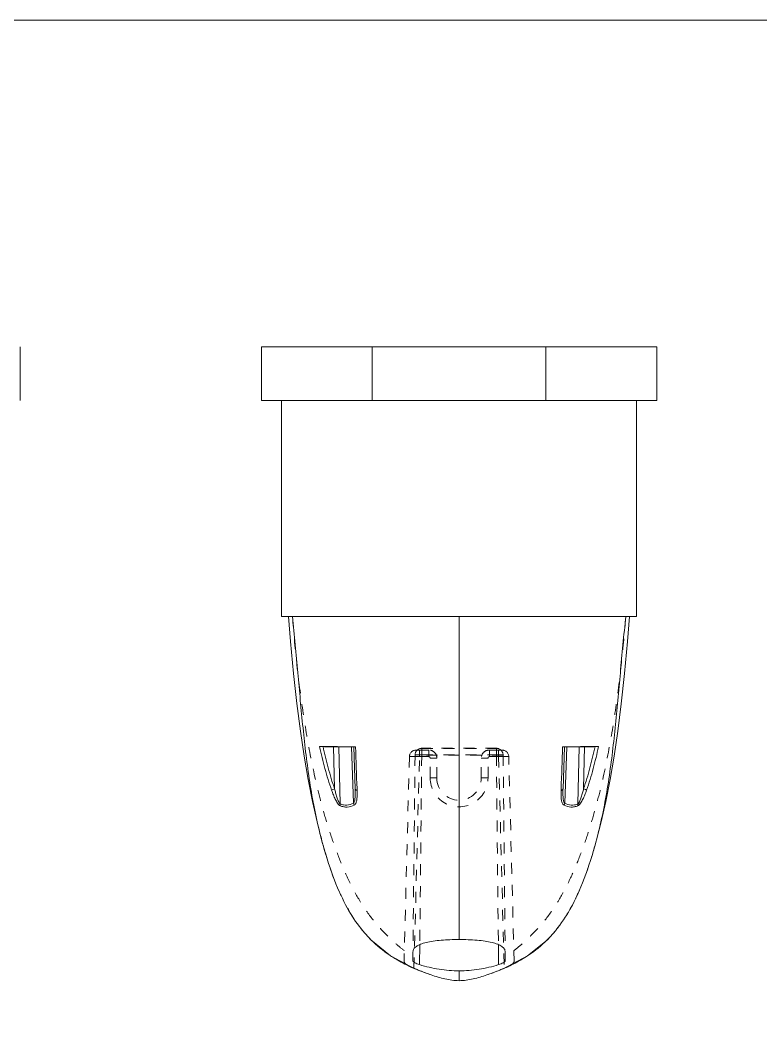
# Model space of a CAD drawing. Header units: millimetres. Extents: x 4 to 4769, y -754 to 1427.
# Drawn here: x 2357 to 2467.5, y 196.2 to 346.8 of the extents above; entities that cross this region are included whole.
import ezdxf

# ---------------------------------------------------------------- set-up
doc = ezdxf.new("R2010")
doc.units = ezdxf.units.MM
doc.header["$LTSCALE"] = 16.334999
doc.linetypes.add('HIDDEN', pattern=[0.2, 0.1, -0.1])
doc.layers.get('0').update_dxf_attribs({"lineweight": 18})
doc.layers.add('DEFAULT_2', color=8, linetype='HIDDEN', lineweight=18)

msp = doc.modelspace()

# ---------------------------------------------------------------- linework, layer by layer
at = {"color": 7, "linetype": 'Continuous'}
for p, q in [((2357.017, 290.002), (2357.017, 298.002)), ((2393.017, 290.002), (2393.017, 298.002)), ((2393.017, 298.002), (2452.016, 298.002)), ((2409.555, 298.002), (2409.555, 290.002)), ((2435.478, 298.002), (2435.478, 290.002)), ((2452.017, 290.002), (2452.017, 298.002)), ((2393.018, 290.002), (2452.016, 290.002)), ((2396.017, 290.002), (2396.017, 257.722)), ((2449.017, 290.002), (2449.017, 257.722)), ((2449.017, 257.722), (2396.017, 257.722)), ((2422.517, 257.722), (2422.517, 209.529)), ((2403.621, 238.305), (2403.775, 238.304)), ((2403.775, 238.304), (2404.571, 238.3)), ((2403.784, 238.314), (2403.934, 232.025)), ((2404.571, 238.3), (2404.716, 238.3)), ((2404.579, 238.312), (2404.783, 229.761)), ((2406.441, 238.292), (2406.778, 238.291)), ((2406.456, 238.303), (2406.75, 229.871)), ((2406.778, 238.291), (2407.071, 238.29)), ((2407.007, 232.042), (2406.789, 238.293)), ((2438.255, 238.291), (2437.963, 238.29)), ((2438.027, 232.042), (2438.245, 238.293)), ((2438.593, 238.292), (2438.255, 238.291)), ((2438.578, 238.303), (2438.284, 229.871)), ((2440.455, 238.312), (2440.251, 229.761)), ((2440.463, 238.3), (2440.318, 238.3)), ((2441.259, 238.304), (2440.463, 238.3)), ((2441.25, 238.314), (2441.099, 232.025)), ((2441.413, 238.305), (2441.259, 238.304)), ((2407.297, 231.76), (2407.286, 232.05)), ((2437.737, 231.76), (2437.747, 232.05)), ((2402.259, 223.481), (2402.281, 223.403)), ((2442.773, 223.476), (2442.752, 223.399)), ((2407.849, 211.194), (2408.1, 210.88)), ((2408.049, 210.942), (2408.1, 210.88)), ((2436.935, 210.881), (2437.005, 210.968)), ((2416.652, 208.768), (2416.621, 205.772)), ((2428.382, 208.768), (2428.413, 205.772)), ((2415.636, 207.687), (2415.622, 206.322)), ((2429.398, 207.687), (2429.412, 206.322)), ((2422.517, 204.839), (2422.517, 203.378))]:
    msp.add_line(p, q, dxfattribs=at)
msp.add_lwpolyline([(2245.323, 346.766), (2652.177, 346.766), (2652.177, 45.618), (2245.323, 45.618)], close=True)
for points in [[(2397.076, 257.722), (2397.379, 254.01), (2397.819, 249.234), (2398.307, 244.733), (2398.832, 240.619), (2399.386, 236.901), (2399.99, 233.395), (2400.64, 230.118), (2401.318, 227.114), (2402.008, 224.4), (2402.281, 223.407)], [(2442.752, 223.403), (2443.026, 224.399), (2443.715, 227.113), (2444.394, 230.117), (2445.043, 233.394), (2445.648, 236.9), (2446.201, 240.619), (2446.726, 244.732), (2447.215, 249.234), (2447.655, 254.011), (2447.958, 257.722)], [(2402.28, 223.407), (2402.405, 222.967), (2402.614, 222.255), (2402.825, 221.563), (2403.038, 220.891), (2403.254, 220.238), (2403.473, 219.604), (2403.695, 218.989), (2403.92, 218.392), (2404.148, 217.813), (2404.38, 217.252), (2404.615, 216.709), (2404.854, 216.184), (2405.095, 215.677), (2405.338, 215.188), (2405.583, 214.717), (2405.83, 214.263), (2406.078, 213.826), (2406.328, 213.405), (2406.579, 213.001), (2406.83, 212.613), (2407.083, 212.238), (2407.338, 211.876), (2407.593, 211.528), (2407.849, 211.194)], [(2437.005, 210.968), (2437.276, 211.311), (2437.548, 211.672), (2437.82, 212.05), (2438.091, 212.443), (2438.36, 212.853), (2438.629, 213.279), (2438.897, 213.725), (2439.163, 214.19), (2439.428, 214.674), (2439.69, 215.177), (2439.95, 215.699), (2440.207, 216.243), (2440.461, 216.806), (2440.711, 217.39), (2440.958, 217.994), (2441.2, 218.618), (2441.439, 219.263), (2441.674, 219.929), (2441.906, 220.617), (2442.135, 221.327), (2442.361, 222.059), (2442.585, 222.814), (2442.751, 223.399)], [(2408.103, 210.883), (2409.343, 209.497), (2412.305, 207.069), (2415.913, 205.156)], [(2429.12, 205.156), (2432.731, 207.07), (2435.693, 209.499), (2436.932, 210.884)]]:
    msp.add_lwpolyline(points, dxfattribs=at)
for centre, radius, start, end in [((4897.7, 321.177), 2492.008, 181.906078, 182.049648), ((-52.666, 321.177), 2492.008, 357.950352, 358.093922), ((2472.903, 243.121), 73.324, 194.1725, 194.3475), ((2469.367, 242.205), 69.671, 194.33854, 195.58977), ((2375.683, 242.2), 69.654, 344.40627, 345.66246), ((2372.138, 243.118), 73.316, 345.65343, 345.8276), ((2422.889, 222.917), 19.069, 219.14311, 220.50471), ((2422.144, 222.918), 19.07, 319.49462, 320.86225), ((2422.587, 222.66), 18.672, 220.50491, 223.21427), ((2422.426, 222.509), 18.451, 223.21626, 225.1138), ((2422.503, 222.594), 18.566, 225.13159, 236.14621), ((2422.531, 222.594), 18.566, 303.85996, 314.87519), ((2422.607, 222.509), 18.452, 314.89294, 316.78166), ((2422.447, 222.66), 18.672, 316.78367, 319.4944), ((2423.017, 223.314), 19.451, 236.06843, 237.08228), ((2422.017, 223.314), 19.45, 302.92304, 303.93768), ((2426.299, 229.898), 26.812, 245.62955, 246.58751), ((2427.32, 232.258), 29.383, 246.59018, 247.64544), ((2417.714, 232.258), 29.383, 292.35461, 293.40956), ((2418.734, 229.898), 26.812, 293.41222, 294.37048)]:
    msp.add_arc(centre, radius, start, end, dxfattribs=at)
for points, knots in [([(2397.634, 257.722), (2397.936, 254.936), (2398.454, 249.396), (2399.181, 241.15), (2399.979, 234.376), (2400.901, 229.067), (2401.485, 226.458), (2401.811, 225.168)], [0, 0, 0, 0, 8.4092106, 16.6906987, 24.8372038, 28.8603808, 32.8529486, 32.8529486, 32.8529486, 32.8529486]), ([(2447.399, 257.722), (2447.097, 254.936), (2446.58, 249.396), (2445.852, 241.149), (2445.054, 234.376), (2444.133, 229.066), (2443.549, 226.458), (2443.223, 225.167)], [0, 0, 0, 0, 8.4094105, 16.6910885, 24.8377468, 28.8609796, 32.8535876, 32.8535876, 32.8535876, 32.8535876]), ([(2401.692, 238.318), (2401.763, 238.318), (2402.067, 238.315), (2402.372, 238.313), (2402.605, 238.312)], [0, 0, 0, 0, 0.21270294, 0.91239446, 0.91239446, 0.91239446, 0.91239446]), ([(2401.692, 238.318), (2401.944, 237.219), (2402.473, 235.029), (2403.118, 232.868), (2403.493, 231.808)], [0, 0, 0, 0, 3.3840677, 6.75836, 6.75836, 6.75836, 6.75836]), ([(2402.211, 238.317), (2402.453, 237.255), (2402.961, 235.139), (2403.577, 233.051), (2403.934, 232.025)], [0, 0, 0, 0, 3.2673024, 6.5267739, 6.5267739, 6.5267739, 6.5267739]), ([(2402.605, 238.312), (2402.685, 238.311), (2403.023, 238.309), (2403.362, 238.307), (2403.621, 238.305)], [0, 0, 0, 0, 0.2397671, 1.0163588, 1.0163588, 1.0163588, 1.0163588]), ([(2404.716, 238.3), (2404.851, 238.299), (2405.426, 238.296), (2406.001, 238.294), (2406.441, 238.292)], [0, 0, 0, 0, 0.4057605, 1.725457, 1.725457, 1.725457, 1.725457]), ([(2440.318, 238.3), (2440.183, 238.299), (2439.608, 238.296), (2439.032, 238.294), (2438.593, 238.292)], [0, 0, 0, 0, 0.4057605, 1.725457, 1.725457, 1.725457, 1.725457]), ([(2442.823, 238.317), (2442.581, 237.255), (2442.073, 235.139), (2441.457, 233.051), (2441.099, 232.025)], [0, 0, 0, 0, 3.2673024, 6.5267739, 6.5267739, 6.5267739, 6.5267739]), ([(2442.429, 238.312), (2442.349, 238.311), (2442.01, 238.309), (2441.671, 238.307), (2441.413, 238.305)], [0, 0, 0, 0, 0.2397671, 1.0163588, 1.0163588, 1.0163588, 1.0163588]), ([(2443.341, 238.318), (2443.09, 237.219), (2442.561, 235.029), (2441.916, 232.868), (2441.541, 231.808)], [0, 0, 0, 0, 3.3840677, 6.75836, 6.75836, 6.75836, 6.75836]), ([(2443.341, 238.318), (2443.27, 238.318), (2442.966, 238.315), (2442.662, 238.313), (2442.429, 238.312)], [0, 0, 0, 0, 0.21270294, 0.91239446, 0.91239446, 0.91239446, 0.91239446]), ([(2403.493, 231.808), (2403.549, 231.846), (2403.695, 231.922), (2403.845, 231.988), (2403.934, 232.025)], [0, 0, 0, 0, 0.20270541, 0.4922468, 0.4922468, 0.4922468, 0.4922468]), ([(2403.934, 232.025), (2403.984, 231.817), (2404.088, 231.406), (2404.236, 230.897), (2404.372, 230.5), (2404.484, 230.216), (2404.591, 229.993), (2404.692, 229.843), (2404.75, 229.781), (2404.783, 229.761)], [0, 0, 0, 0, 0.6393822, 1.2748113, 1.5890427, 1.8977126, 2.1925542, 2.3270807, 2.4412025, 2.4412025, 2.4412025, 2.4412025]), ([(2406.75, 229.871), (2406.809, 229.915), (2406.885, 230.066), (2406.945, 230.307), (2406.984, 230.578), (2407.013, 230.958), (2407.023, 231.448), (2407.014, 231.843), (2407.007, 232.042)], [0, 0, 0, 0, 0.2197339, 0.4773817, 0.7526951, 1.0376932, 1.6240819, 2.2233794, 2.2233794, 2.2233794, 2.2233794]), ([(2407.297, 231.76), (2407.255, 231.777), (2407.18, 231.813), (2407.066, 231.893), (2407.009, 231.984), (2407.007, 232.042)], [0, 0, 0, 0, 0.13572867, 0.25014603, 0.42476056, 0.42476056, 0.42476056, 0.42476056]), ([(2437.737, 231.76), (2437.779, 231.777), (2437.854, 231.813), (2437.968, 231.893), (2438.025, 231.984), (2438.027, 232.042)], [0, 0, 0, 0, 0.13572867, 0.25014603, 0.42476056, 0.42476056, 0.42476056, 0.42476056]), ([(2438.284, 229.871), (2438.225, 229.915), (2438.149, 230.066), (2438.089, 230.307), (2438.05, 230.578), (2438.02, 230.958), (2438.011, 231.448), (2438.02, 231.843), (2438.027, 232.042)], [0, 0, 0, 0, 0.2197339, 0.4773817, 0.7526951, 1.0376932, 1.6240819, 2.2233794, 2.2233794, 2.2233794, 2.2233794]), ([(2441.099, 232.025), (2441.05, 231.817), (2440.946, 231.406), (2440.797, 230.897), (2440.662, 230.5), (2440.549, 230.216), (2440.442, 229.993), (2440.342, 229.843), (2440.283, 229.781), (2440.251, 229.761)], [0, 0, 0, 0, 0.6393822, 1.2748113, 1.5890427, 1.8977126, 2.1925542, 2.3270807, 2.4412025, 2.4412025, 2.4412025, 2.4412025]), ([(2441.541, 231.808), (2441.485, 231.846), (2441.339, 231.922), (2441.189, 231.988), (2441.099, 232.025)], [0, 0, 0, 0, 0.20270541, 0.4922468, 0.4922468, 0.4922468, 0.4922468]), ([(2403.493, 231.808), (2403.574, 231.578), (2403.744, 231.126), (2403.986, 230.576), (2404.205, 230.162), (2404.38, 229.88), (2404.565, 229.645), (2404.712, 229.519), (2404.79, 229.486)], [0, 0, 0, 0, 0.7312283, 1.450514, 1.8004045, 2.1364968, 2.4453095, 2.6998215, 2.6998215, 2.6998215, 2.6998215]), ([(2406.852, 229.557), (2406.992, 229.622), (2407.129, 229.867), (2407.217, 230.194), (2407.282, 230.59), (2407.311, 231.114), (2407.305, 231.542), (2407.297, 231.76)], [0, 0, 0, 0, 0.4649856, 0.7422266, 1.0380175, 1.6656631, 2.3240161, 2.3240161, 2.3240161, 2.3240161]), ([(2438.181, 229.557), (2438.041, 229.622), (2437.905, 229.867), (2437.816, 230.194), (2437.752, 230.59), (2437.723, 231.114), (2437.729, 231.542), (2437.737, 231.76)], [0, 0, 0, 0, 0.4649856, 0.7422266, 1.0380175, 1.6656631, 2.3240161, 2.3240161, 2.3240161, 2.3240161]), ([(2441.541, 231.808), (2441.459, 231.578), (2441.289, 231.126), (2441.047, 230.576), (2440.829, 230.162), (2440.653, 229.88), (2440.469, 229.645), (2440.322, 229.519), (2440.244, 229.486)], [0, 0, 0, 0, 0.7312283, 1.450514, 1.8004045, 2.1364968, 2.4453095, 2.6998215, 2.6998215, 2.6998215, 2.6998215]), ([(2404.79, 229.486), (2404.786, 229.508), (2404.775, 229.6), (2404.776, 229.692), (2404.783, 229.761)], [0, 0, 0, 0, 0.06788707, 0.27619972, 0.27619972, 0.27619972, 0.27619972]), ([(2404.783, 229.761), (2404.941, 229.695), (2405.27, 229.599), (2405.95, 229.567), (2406.448, 229.721), (2406.75, 229.871)], [0, 0, 0, 0, 0.5177201, 1.0180296, 2.0332734, 2.0332734, 2.0332734, 2.0332734]), ([(2404.79, 229.486), (2404.956, 229.415), (2405.298, 229.31), (2406.008, 229.263), (2406.533, 229.409), (2406.852, 229.557)], [0, 0, 0, 0, 0.5424001, 1.0666687, 2.1266613, 2.1266613, 2.1266613, 2.1266613]), ([(2440.244, 229.486), (2440.078, 229.415), (2439.736, 229.31), (2439.025, 229.263), (2438.501, 229.409), (2438.181, 229.557)], [0, 0, 0, 0, 0.5424001, 1.0666687, 2.1266613, 2.1266613, 2.1266613, 2.1266613]), ([(2440.251, 229.761), (2440.092, 229.695), (2439.764, 229.599), (2439.084, 229.567), (2438.586, 229.721), (2438.284, 229.871)], [0, 0, 0, 0, 0.5177201, 1.0180296, 2.0332734, 2.0332734, 2.0332734, 2.0332734]), ([(2440.244, 229.486), (2440.247, 229.508), (2440.259, 229.6), (2440.258, 229.692), (2440.251, 229.761)], [0, 0, 0, 0, 0.06788707, 0.27619972, 0.27619972, 0.27619972, 0.27619972]), ([(2422.517, 209.529), (2422.061, 209.529), (2421.169, 209.512), (2419.876, 209.431), (2418.69, 209.297), (2417.655, 209.108), (2416.809, 208.859), (2416.243, 208.585), (2415.923, 208.324), (2415.76, 208.125), (2415.66, 207.911), (2415.637, 207.76), (2415.636, 207.687)], [0, 0, 0, 0, 1.3668644, 2.6794581, 3.8873787, 4.9480232, 5.8318805, 6.5296058, 6.8150726, 7.0665534, 7.2954227, 7.5164319, 7.5164319, 7.5164319, 7.5164319]), ([(2422.517, 209.529), (2422.972, 209.529), (2423.865, 209.512), (2425.158, 209.431), (2426.344, 209.297), (2427.379, 209.108), (2428.225, 208.859), (2428.79, 208.585), (2429.111, 208.324), (2429.274, 208.125), (2429.374, 207.911), (2429.397, 207.76), (2429.398, 207.687)], [0, 0, 0, 0, 1.3668644, 2.6794581, 3.8873787, 4.9480232, 5.8318805, 6.5296058, 6.8150726, 7.0665534, 7.2954227, 7.5164319, 7.5164319, 7.5164319, 7.5164319]), ([(2412.447, 206.986), (2412.667, 206.844), (2413.567, 206.287), (2414.511, 205.803), (2415.236, 205.475)], [0, 0, 0, 0, 0.7867398, 3.1742966, 3.1742966, 3.1742966, 3.1742966]), ([(2416.621, 205.772), (2416.491, 205.812), (2416.25, 205.897), (2415.941, 206.041), (2415.74, 206.164), (2415.644, 206.258), (2415.621, 206.303), (2415.622, 206.322)], [0, 0, 0, 0, 0.4088411, 0.7642712, 1.0248272, 1.1105247, 1.1672679, 1.1672679, 1.1672679, 1.1672679]), ([(2428.413, 205.772), (2428.543, 205.812), (2428.784, 205.897), (2429.093, 206.041), (2429.294, 206.164), (2429.39, 206.258), (2429.412, 206.303), (2429.412, 206.322)], [0, 0, 0, 0, 0.4088411, 0.7642712, 1.0248272, 1.1105247, 1.1672679, 1.1672679, 1.1672679, 1.1672679]), ([(2432.588, 206.987), (2432.368, 206.845), (2431.468, 206.287), (2430.523, 205.803), (2429.798, 205.475)], [0, 0, 0, 0, 0.7871894, 3.1761355, 3.1761355, 3.1761355, 3.1761355]), ([(2418.362, 204.244), (2417.95, 204.384), (2417.128, 204.673), (2416.315, 204.987), (2415.913, 205.156)], [0, 0, 0, 0, 1.306798, 2.6135451, 2.6135451, 2.6135451, 2.6135451]), ([(2416.144, 205.083), (2416.326, 205.008), (2417.06, 204.714), (2417.803, 204.442), (2418.362, 204.244)], [0, 0, 0, 0, 0.591301, 2.3714786, 2.3714786, 2.3714786, 2.3714786]), ([(2416.621, 205.772), (2417.575, 205.482), (2419.521, 205.012), (2421.519, 204.839), (2422.517, 204.839)], [0, 0, 0, 0, 2.9954908, 5.9901072, 5.9901072, 5.9901072, 5.9901072]), ([(2428.413, 205.772), (2427.458, 205.482), (2425.513, 205.012), (2423.514, 204.839), (2422.517, 204.839)], [0, 0, 0, 0, 2.9954908, 5.9901072, 5.9901072, 5.9901072, 5.9901072]), ([(2426.672, 204.244), (2427.084, 204.384), (2427.906, 204.673), (2428.719, 204.987), (2429.12, 205.156)], [0, 0, 0, 0, 1.3067784, 2.613506, 2.613506, 2.613506, 2.613506]), ([(2428.89, 205.083), (2428.707, 205.008), (2427.973, 204.714), (2427.231, 204.442), (2426.672, 204.244)], [0, 0, 0, 0, 0.5912921, 2.3714459, 2.3714459, 2.3714459, 2.3714459]), ([(2422.517, 203.378), (2421.808, 203.378), (2420.387, 203.583), (2419.035, 204.015), (2418.362, 204.244)], [0, 0, 0, 0, 2.1295953, 4.2625898, 4.2625898, 4.2625898, 4.2625898]), ([(2422.517, 203.378), (2423.226, 203.378), (2424.646, 203.583), (2425.999, 204.015), (2426.672, 204.244)], [0, 0, 0, 0, 2.1295953, 4.2625898, 4.2625898, 4.2625898, 4.2625898])]:
    msp.add_open_spline(points, degree=3, knots=knots, dxfattribs=at)
for points in [[(2406.852, 229.557), (2406.804, 229.656), (2406.769, 229.763), (2406.75, 229.871)], [(2438.181, 229.557), (2438.229, 229.656), (2438.264, 229.763), (2438.284, 229.871)]]:
    msp.add_open_spline(points, degree=3, dxfattribs=at)
at = {"layer": 'DEFAULT_2', "color": 8, "linetype": 'HIDDEN'}
for p, q in [((2422.517, 229.334), (2422.517, 257.722)), ((2402.211, 238.317), (2403.784, 238.314)), ((2404.579, 238.312), (2406.456, 238.303)), ((2406.789, 238.3), (2406.789, 238.293)), ((2428.085, 238.08), (2416.949, 238.08)), ((2416.949, 238.08), (2416.949, 237.088)), ((2428.085, 238.08), (2428.085, 237.088)), ((2438.245, 238.3), (2438.245, 238.293)), ((2440.455, 238.312), (2438.578, 238.303)), ((2442.823, 238.317), (2441.25, 238.314)), ((2415.104, 236.826), (2414.304, 206.267)), ((2415.104, 236.826), (2415.104, 236.831)), ((2415.944, 237.085), (2415.636, 207.687)), ((2415.784, 205.212), (2416.611, 236.822)), ((2415.944, 237.071), (2415.944, 237.085)), ((2416.109, 237.811), (2417.994, 237.812)), ((2416.109, 237.805), (2416.109, 237.811)), ((2417.994, 237.803), (2416.611, 237.803)), ((2416.611, 237.803), (2416.611, 236.822)), ((2417.994, 236.822), (2416.611, 236.822)), ((2416.949, 237.088), (2416.652, 208.768)), ((2416.949, 237.088), (2428.085, 237.088)), ((2417.994, 237.812), (2417.994, 236.822)), ((2418.195, 233.656), (2418.195, 236.621)), ((2419.2, 233.632), (2419.2, 236.597)), ((2425.833, 233.632), (2425.833, 236.597)), ((2426.838, 233.656), (2426.838, 236.621)), ((2427.039, 237.812), (2427.039, 236.822)), ((2428.925, 237.811), (2427.039, 237.812)), ((2427.039, 237.803), (2428.422, 237.803)), ((2427.039, 236.822), (2428.422, 236.822)), ((2428.085, 237.088), (2428.382, 208.768)), ((2428.422, 237.803), (2428.422, 236.822)), ((2428.422, 236.822), (2429.25, 205.212)), ((2428.925, 237.805), (2428.925, 237.811)), ((2429.09, 237.085), (2429.398, 207.687)), ((2429.09, 237.071), (2429.09, 237.085)), ((2429.929, 236.826), (2429.929, 236.831)), ((2430.729, 206.267), (2429.929, 236.826)), ((2402.281, 223.407), (2402.308, 223.307)), ((2442.725, 223.304), (2442.752, 223.403)), ((2408.049, 210.942), (2408.103, 210.883)), ((2436.932, 210.884), (2436.991, 210.95)), ((2415.914, 205.157), (2415.784, 205.212)), ((2429.12, 205.157), (2429.25, 205.212))]:
    msp.add_line(p, q, dxfattribs=at)
for centre, radius, start, end in [((2416.949, 237.075), 1.005, 89.99986, 179.39986), ((2416.949, 237.061), 1.005, 89.99986, 179.39986), ((2428.085, 237.075), 1.005, 0.60014, 90.00014), ((2428.085, 237.061), 1.005, 0.60014, 90.00014), ((2416.109, 236.8), 1.005, 90.06732, 178.49997), ((2417.995, 236.607), 1.205, 359.99007, 90.03839), ((2417.994, 236.621), 0.201, 359.9982, 89.99737), ((2427.039, 236.607), 1.205, 89.96161, 180.00993), ((2427.039, 236.621), 0.201, 90.00263, 180.0018), ((2428.925, 236.8), 1.005, 1.50003, 89.93273), ((2422.517, 233.655), 4.322, 179.99777, 0.00223), ((2422.516, 233.642), 3.316, 180.00082, 359.99918)]:
    msp.add_arc(centre, radius, start, end, dxfattribs=at)
for centre, ratio, start_param, end_param in [((2402.901, 238.309), 0.0031419, 0.5839524, 1.1161785), ((2404.777, 238.3), 0.0031398, 0, 0.5837446), ((2440.256, 238.3), 0.0031398, 2.5578481, 3.1415927), ((2442.133, 238.309), 0.0031419, 2.0254142, 2.5576402)]:
    msp.add_ellipse(centre, major_axis=(2.011, 0), ratio=ratio, start_param=start_param, end_param=end_param, dxfattribs=at)
for points, knots in [([(2414.346, 207.854), (2413.894, 208.202), (2413.019, 208.931), (2411.367, 210.48), (2409.489, 212.582), (2407.591, 215.359), (2406.028, 218.316), (2404.699, 221.374), (2403.548, 224.505), (2402.543, 227.691), (2401.371, 232.003), (2400.176, 237.487), (2399.078, 244.162), (2398.243, 250.915), (2397.829, 255.447), (2397.649, 257.722)], [0, 0, 0, 0, 1.7109235, 3.4132332, 6.7927, 10.1445789, 13.4801005, 16.8112187, 20.1444439, 23.4833707, 26.8300791, 33.5507784, 40.3130041, 47.1180957, 53.965182, 53.965182, 53.965182, 53.965182]), ([(2430.688, 207.854), (2431.14, 208.202), (2432.015, 208.931), (2433.667, 210.48), (2435.544, 212.582), (2437.443, 215.359), (2439.006, 218.316), (2440.335, 221.374), (2441.486, 224.505), (2442.49, 227.691), (2443.663, 232.003), (2444.857, 237.487), (2445.956, 244.162), (2446.79, 250.915), (2447.205, 255.447), (2447.384, 257.722)], [0, 0, 0, 0, 1.7109208, 3.413228, 6.7926906, 10.1445667, 13.4800864, 16.811203, 20.1444268, 23.4833523, 26.8300593, 33.5507556, 40.3129776, 47.1180644, 53.9651447, 53.9651447, 53.9651447, 53.9651447]), ([(2401.692, 238.318), (2401.721, 238.318), (2401.894, 238.317), (2402.067, 238.317), (2402.211, 238.317)], [0, 0, 0, 0, 0.08637546, 0.51863047, 0.51863047, 0.51863047, 0.51863047]), ([(2406.789, 238.293), (2406.789, 238.291), (2406.798, 238.294), (2406.808, 238.291), (2406.833, 238.292), (2406.864, 238.291), (2406.904, 238.291), (2406.974, 238.291), (2407.031, 238.29), (2407.071, 238.29)], [0, 0, 0, 0, 0.00455886, 0.01819002, 0.04085333, 0.07241056, 0.11268153, 0.16141209, 0.28274869, 0.28274869, 0.28274869, 0.28274869]), ([(2416.949, 238.066), (2416.949, 238.065), (2416.952, 238.066), (2416.956, 238.065), (2416.965, 238.065), (2416.983, 238.064), (2417.014, 238.063), (2417.06, 238.062), (2417.12, 238.062), (2417.193, 238.061), (2417.278, 238.06), (2417.418, 238.059), (2417.622, 238.058), (2417.902, 238.056), (2418.226, 238.055), (2418.592, 238.053), (2418.996, 238.052), (2419.598, 238.051), (2420.413, 238.05), (2421.444, 238.049), (2422.517, 238.048), (2423.589, 238.049), (2424.62, 238.05), (2425.436, 238.051), (2426.038, 238.052), (2426.441, 238.053), (2426.807, 238.055), (2427.132, 238.056), (2427.412, 238.058), (2427.616, 238.059), (2427.755, 238.06), (2427.841, 238.061), (2427.914, 238.062), (2427.974, 238.062), (2428.02, 238.063), (2428.051, 238.064), (2428.069, 238.065), (2428.078, 238.065), (2428.081, 238.066), (2428.085, 238.065), (2428.085, 238.066)], [0, 0, 0, 0, 0.0017327, 0.0067835, 0.0151753, 0.0269065, 0.0603695, 0.1071059, 0.1669899, 0.2398871, 0.3256244, 0.423984, 0.6576261, 0.9385556, 1.2640701, 1.6310419, 2.0359309, 2.4748356, 3.4375135, 4.482076, 5.5683864, 6.6546967, 7.6992593, 8.6619372, 9.1008419, 9.5057308, 9.8727026, 10.1982171, 10.4791467, 10.7127887, 10.8111484, 10.8968857, 10.9697829, 11.0296669, 11.0764032, 11.1098663, 11.1215975, 11.1299892, 11.13504, 11.1367727, 11.1367727, 11.1367727, 11.1367727]), ([(2438.245, 238.293), (2438.245, 238.291), (2438.235, 238.294), (2438.225, 238.291), (2438.201, 238.292), (2438.17, 238.291), (2438.13, 238.291), (2438.06, 238.291), (2438.003, 238.29), (2437.963, 238.29)], [0, 0, 0, 0, 0.00455886, 0.01819002, 0.04085333, 0.07241056, 0.11268153, 0.16141209, 0.28274869, 0.28274869, 0.28274869, 0.28274869]), ([(2443.341, 238.318), (2443.312, 238.318), (2443.14, 238.317), (2442.967, 238.317), (2442.823, 238.317)], [0, 0, 0, 0, 0.08637546, 0.51863047, 0.51863047, 0.51863047, 0.51863047]), ([(2416.611, 236.822), (2416.513, 236.823), (2416.321, 236.826), (2416.042, 236.83), (2415.785, 236.833), (2415.56, 236.834), (2415.396, 236.834), (2415.287, 236.833), (2415.223, 236.833), (2415.175, 236.831), (2415.136, 236.831), (2415.12, 236.827), (2415.105, 236.829), (2415.104, 236.826)], [0, 0, 0, 0, 0.2940706, 0.5768069, 0.837394, 1.0658039, 1.2532785, 1.3293488, 1.3926268, 1.4425095, 1.4785275, 1.5003496, 1.50794, 1.50794, 1.50794, 1.50794]), ([(2415.944, 237.085), (2415.944, 237.087), (2415.954, 237.086), (2415.965, 237.089), (2415.991, 237.089), (2416.023, 237.09), (2416.065, 237.091), (2416.138, 237.091), (2416.247, 237.092), (2416.398, 237.092), (2416.569, 237.091), (2416.755, 237.09), (2416.883, 237.089), (2416.949, 237.088)], [0, 0, 0, 0, 0.0050232, 0.0195513, 0.0435563, 0.0768063, 0.1190008, 0.1697221, 0.2947451, 0.447078, 0.6208704, 0.8094467, 1.0055627, 1.0055627, 1.0055627, 1.0055627]), ([(2429.09, 237.071), (2429.09, 237.071), (2429.086, 237.071), (2429.081, 237.07), (2429.071, 237.07), (2429.05, 237.069), (2429.013, 237.068), (2428.958, 237.067), (2428.888, 237.066), (2428.802, 237.065), (2428.701, 237.064), (2428.536, 237.063), (2428.295, 237.062), (2427.965, 237.06), (2427.582, 237.058), (2427.15, 237.057), (2426.673, 237.055), (2425.963, 237.054), (2425, 237.052), (2423.783, 237.051), (2422.517, 237.051), (2421.251, 237.051), (2420.034, 237.052), (2419.071, 237.054), (2418.36, 237.055), (2417.884, 237.057), (2417.452, 237.058), (2417.069, 237.06), (2416.739, 237.062), (2416.497, 237.063), (2416.333, 237.064), (2416.232, 237.065), (2416.146, 237.066), (2416.075, 237.067), (2416.02, 237.068), (2415.984, 237.069), (2415.963, 237.07), (2415.952, 237.07), (2415.948, 237.071), (2415.944, 237.071), (2415.944, 237.071)], [0, 0, 0, 0, 0.0020453, 0.0080074, 0.0179135, 0.031762, 0.0712662, 0.1264365, 0.1971279, 0.2831845, 0.3843935, 0.5005057, 0.7763148, 1.1079501, 1.4922156, 1.9254146, 2.4033794, 2.9215018, 4.0579214, 5.2910113, 6.5733794, 7.8557476, 9.0888375, 10.225257, 10.7433795, 11.2213442, 11.6545433, 12.0388087, 12.370444, 12.6462531, 12.7623654, 12.8635744, 12.9496309, 13.0203223, 13.0754926, 13.1149968, 13.1288454, 13.1387514, 13.1447135, 13.1467588, 13.1467588, 13.1467588, 13.1467588]), ([(2416.611, 237.803), (2416.547, 237.803), (2416.454, 237.803), (2416.336, 237.804), (2416.261, 237.804), (2416.199, 237.804), (2416.157, 237.804), (2416.133, 237.805), (2416.12, 237.804), (2416.114, 237.806), (2416.109, 237.804), (2416.109, 237.805)], [0, 0, 0, 0, 0.19232111, 0.27921295, 0.35537071, 0.41786843, 0.46430175, 0.48091252, 0.49289353, 0.50012605, 0.50255142, 0.50255142, 0.50255142, 0.50255142]), ([(2419.2, 236.597), (2419.2, 236.599), (2419.191, 236.6), (2419.179, 236.603), (2419.153, 236.604), (2419.121, 236.607), (2419.079, 236.608), (2419.006, 236.611), (2418.897, 236.614), (2418.747, 236.617), (2418.575, 236.619), (2418.389, 236.62), (2418.261, 236.621), (2418.195, 236.621)], [0, 0, 0, 0, 0.0053517, 0.0199961, 0.0440718, 0.0773757, 0.1196048, 0.1703647, 0.2954337, 0.4478045, 0.6216038, 0.8102237, 1.00633, 1.00633, 1.00633, 1.00633]), ([(2425.833, 236.597), (2425.833, 236.599), (2425.843, 236.6), (2425.855, 236.603), (2425.88, 236.604), (2425.913, 236.607), (2425.955, 236.608), (2426.027, 236.611), (2426.137, 236.614), (2426.287, 236.617), (2426.459, 236.619), (2426.645, 236.62), (2426.773, 236.621), (2426.838, 236.621)], [0, 0, 0, 0, 0.0053517, 0.0199961, 0.0440718, 0.0773757, 0.1196048, 0.1703647, 0.2954337, 0.4478045, 0.6216038, 0.8102237, 1.00633, 1.00633, 1.00633, 1.00633]), ([(2429.09, 237.085), (2429.09, 237.087), (2429.08, 237.086), (2429.069, 237.089), (2429.043, 237.089), (2429.011, 237.09), (2428.968, 237.091), (2428.896, 237.091), (2428.786, 237.092), (2428.636, 237.092), (2428.465, 237.091), (2428.278, 237.09), (2428.15, 237.089), (2428.085, 237.088)], [0, 0, 0, 0, 0.0050232, 0.0195513, 0.0435563, 0.0768063, 0.1190008, 0.1697221, 0.2947451, 0.447078, 0.6208704, 0.8094467, 1.0055627, 1.0055627, 1.0055627, 1.0055627]), ([(2428.422, 237.803), (2428.486, 237.803), (2428.579, 237.803), (2428.698, 237.804), (2428.773, 237.804), (2428.834, 237.804), (2428.877, 237.804), (2428.901, 237.805), (2428.914, 237.804), (2428.919, 237.806), (2428.925, 237.804), (2428.925, 237.805)], [0, 0, 0, 0, 0.19232111, 0.27921295, 0.35537071, 0.41786843, 0.46430175, 0.48091252, 0.49289353, 0.50012605, 0.50255142, 0.50255142, 0.50255142, 0.50255142]), ([(2428.422, 236.822), (2428.52, 236.823), (2428.712, 236.826), (2428.991, 236.83), (2429.249, 236.833), (2429.474, 236.834), (2429.638, 236.834), (2429.747, 236.833), (2429.81, 236.833), (2429.859, 236.831), (2429.897, 236.831), (2429.914, 236.827), (2429.929, 236.829), (2429.929, 236.826)], [0, 0, 0, 0, 0.2940706, 0.5768069, 0.837394, 1.0658039, 1.2532785, 1.3293488, 1.3926268, 1.4425095, 1.4785275, 1.5003496, 1.50794, 1.50794, 1.50794, 1.50794]), ([(2419.2, 233.632), (2419.2, 233.634), (2419.191, 233.635), (2419.179, 233.638), (2419.153, 233.639), (2419.121, 233.642), (2419.079, 233.643), (2419.006, 233.646), (2418.897, 233.649), (2418.747, 233.652), (2418.575, 233.654), (2418.389, 233.655), (2418.261, 233.656), (2418.195, 233.656)], [0, 0, 0, 0, 0.0053517, 0.0199961, 0.0440718, 0.0773757, 0.1196048, 0.1703647, 0.2954337, 0.4478045, 0.6216038, 0.8102237, 1.00633, 1.00633, 1.00633, 1.00633]), ([(2425.833, 233.632), (2425.833, 233.634), (2425.843, 233.635), (2425.855, 233.638), (2425.88, 233.639), (2425.913, 233.642), (2425.955, 233.643), (2426.027, 233.646), (2426.137, 233.649), (2426.287, 233.652), (2426.459, 233.654), (2426.645, 233.655), (2426.773, 233.656), (2426.838, 233.656)], [0, 0, 0, 0, 0.0053517, 0.0199961, 0.0440718, 0.0773757, 0.1196048, 0.1703647, 0.2954337, 0.4478045, 0.6216038, 0.8102237, 1.00633, 1.00633, 1.00633, 1.00633]), ([(2402.308, 223.307), (2402.618, 222.208), (2403.292, 220.029), (2404.519, 216.831), (2406.046, 213.753), (2407.326, 211.838), (2408.049, 210.942)], [0, 0, 0, 0, 3.4266183, 6.8433163, 10.2659412, 13.7218632, 13.7218632, 13.7218632, 13.7218632]), ([(2442.725, 223.304), (2442.415, 222.206), (2441.741, 220.029), (2440.516, 216.834), (2438.991, 213.759), (2437.713, 211.846), (2436.991, 210.95)], [0, 0, 0, 0, 3.4233537, 6.8368017, 10.2561436, 13.7086552, 13.7086552, 13.7086552, 13.7086552]), ([(2414.304, 206.267), (2414.302, 206.177), (2414.391, 206.031), (2414.554, 205.875), (2414.816, 205.682), (2415.23, 205.457), (2415.59, 205.295), (2415.784, 205.212)], [0, 0, 0, 0, 0.2705808, 0.4614029, 0.6897174, 1.2426644, 1.8765043, 1.8765043, 1.8765043, 1.8765043]), ([(2430.729, 206.267), (2430.732, 206.177), (2430.642, 206.031), (2430.479, 205.875), (2430.217, 205.682), (2429.803, 205.457), (2429.443, 205.295), (2429.25, 205.212)], [0, 0, 0, 0, 0.2705808, 0.4614029, 0.6897174, 1.2426644, 1.8765043, 1.8765043, 1.8765043, 1.8765043])]:
    msp.add_open_spline(points, degree=3, knots=knots, dxfattribs=at)

doc.saveas('drawing.dxf')
